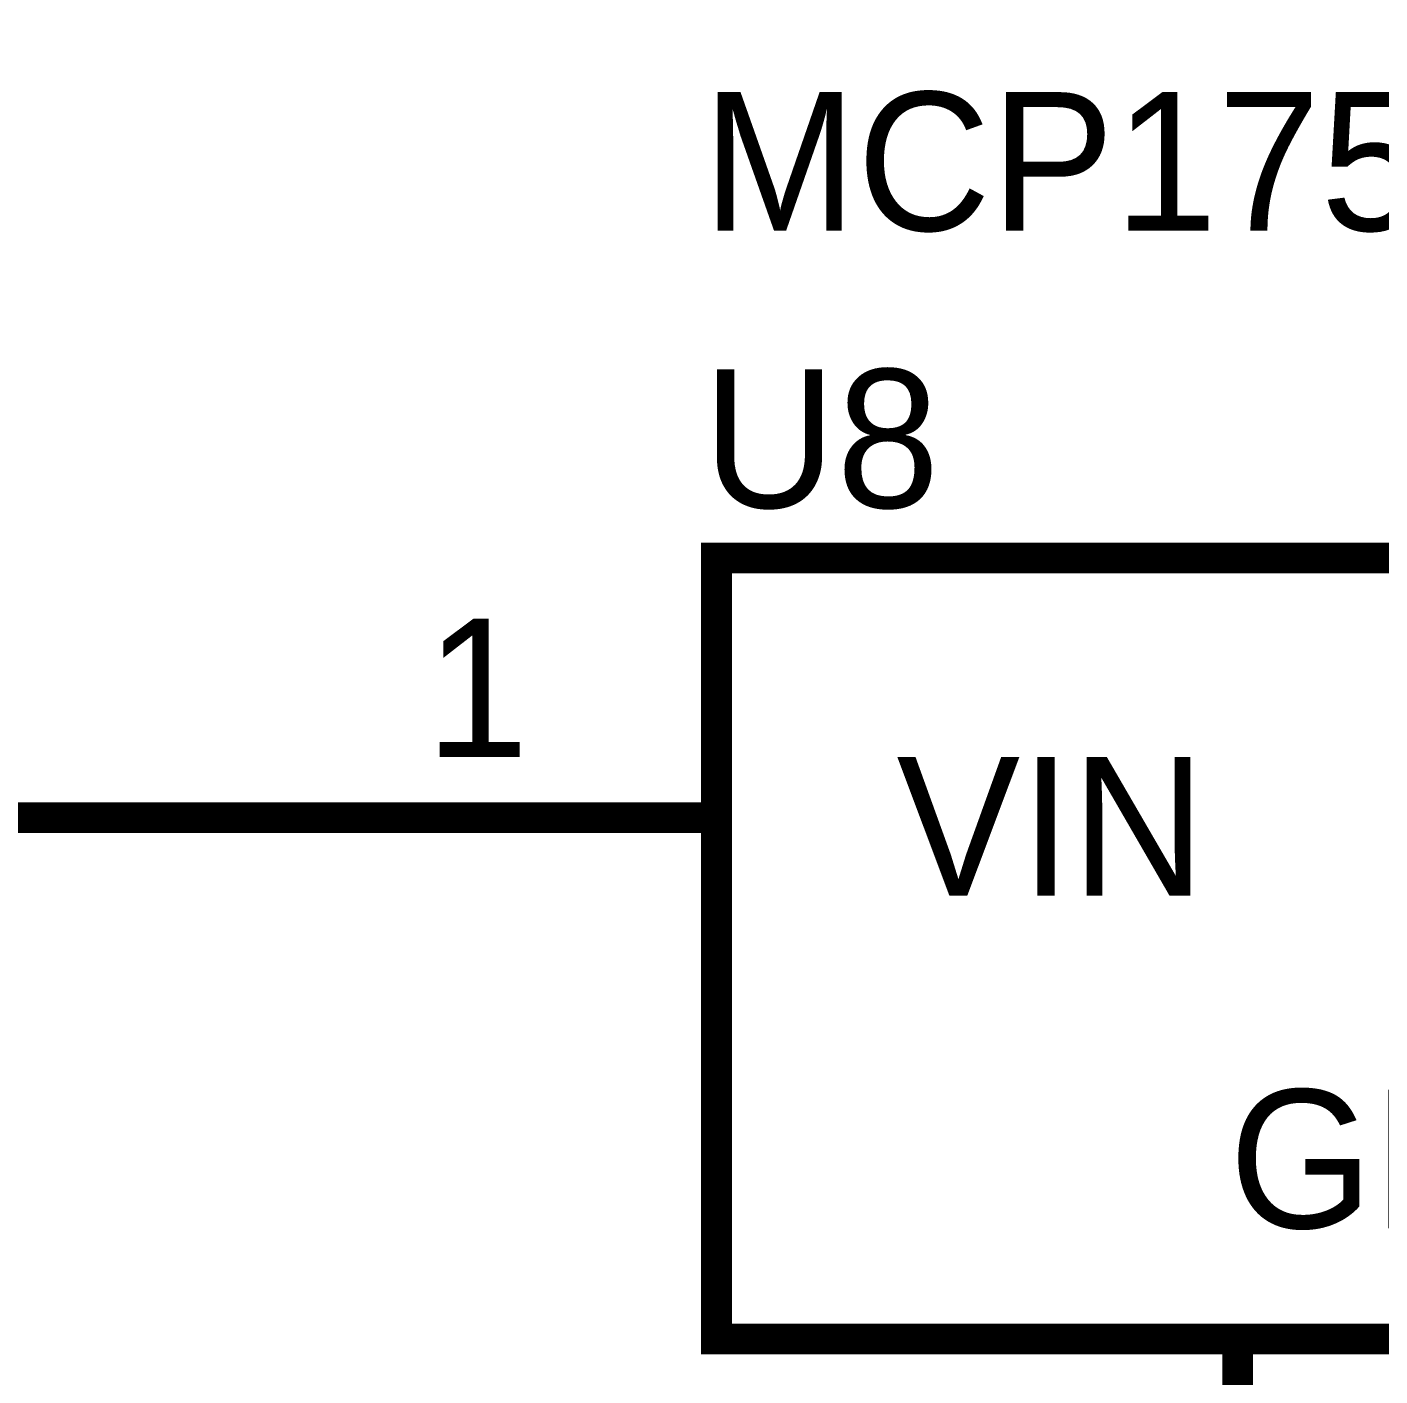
# Model space of a CAD drawing. Header units: inches. Extents: x 0 to 9.5, y -0.01 to 7.51.
# Drawn here: x 6.035 to 6.555, y 2.585 to 3.104 of the extents above; entities that cross this region are included whole.
import ezdxf

# ---------------------------------------------------------------- set-up
doc = ezdxf.new("R2010")
doc.units = ezdxf.units.IN
doc.header["$MEASUREMENT"] = 0
doc.layers.add('Sheet', color=255, linetype='Continuous')

msp = doc.modelspace()

# ---------------------------------------------------------------- linework, layer by layer
at = {"layer": 'Sheet'}
for points in [[(6.09992, 2.79985, 0.0118, 0.0118, 0), (5.69987, 2.79985, 0.0118, 0.0118, 0), (5.29982, 2.79985, 0.0118, 0.0118, 0), (5.00028, 2.79985, 0.0118, 0.0118, 0), (5.00028, 4.09956, 0.0118, 0.0118, 0)], [(6.29961, 2.79985, 0.0118, 0.0118, 0), (6.09992, 2.79985, 0.0118, 0.0118, 0)], [(6.49996, 2.59943, 0.0118, 0.0118, 0), (6.49996, 2.39968, 0.0118, 0.0118, 0)]]:
    msp.add_lwpolyline(points, format="xyseb", dxfattribs=at)
for points in [[(6.29961, 2.89972, 0.0118, 0.0118, 0), (6.89935, 2.89972, 0.0118, 0.0118, 0), (6.89935, 2.59943, 0.0118, 0.0118, 0), (6.29961, 2.59943, 0.0118, 0.0118, 0), (6.29961, 2.89972, 0.0118, 0.0118, 0)], [(6.29961, 2.89972, 0.0039, 0.0039, 0), (6.29961, 2.59943, 0.0039, 0.0039, 0), (6.89935, 2.59943, 0.0039, 0.0039, 0), (6.89935, 2.89972, 0.0039, 0.0039, 0), (6.29961, 2.89972, 0.0039, 0.0039, 0), (6.29961, 2.89972, 0.0039, 0.0039, 0)]]:
    msp.add_lwpolyline(points, format="xyseb", close=True, dxfattribs=at)

# ---------------------------------------------------------------- texts
for s, height, p in [('MCP1754ST-5002E/MB', 0.053267, (6.29428, 3.02557)), ('U8', 0.053267, (6.29428, 2.91903)), ('1', 0.05327, (6.18778, 2.82315)), ('VIN', 0.053267, (6.36883, 2.76989)), ('GND', 0.053267, (6.49664, 2.64205))]:
    msp.add_text(s, height=height, dxfattribs=at).set_placement(p)

doc.saveas('drawing.dxf')
